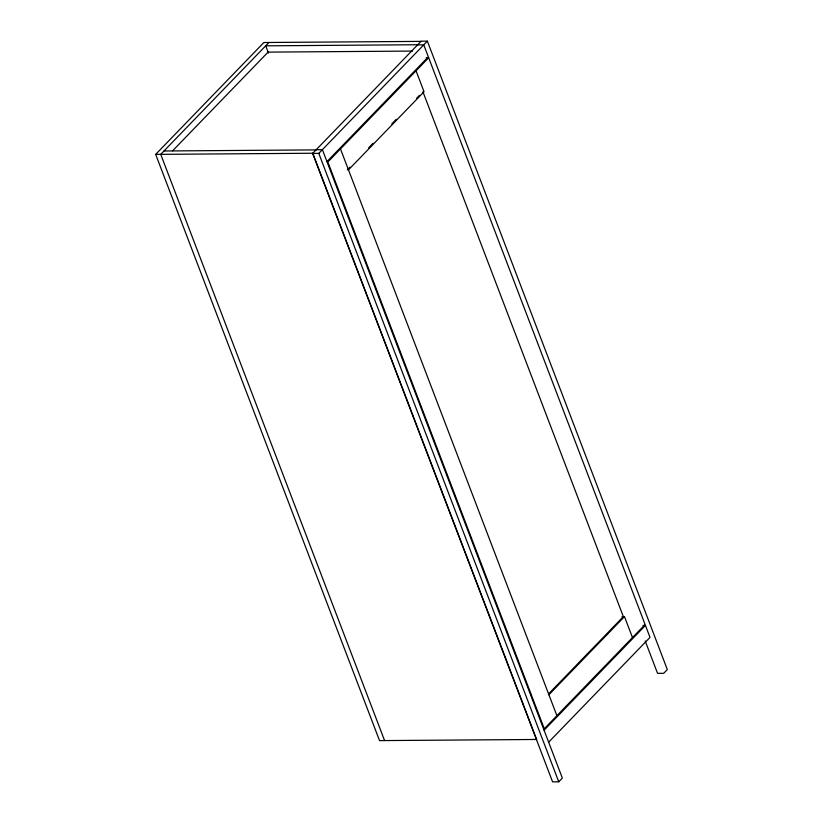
<?xml version="1.0" encoding="UTF-8"?>
<svg xmlns="http://www.w3.org/2000/svg" width="823" height="823" viewBox="0 0 823 823"><rect width="100%" height="100%" fill="white"/><g stroke="black" fill="none" stroke-linecap="round" stroke-linejoin="round"><path stroke-width="1.23" d="M155.67 154.385L312.791 153.243L536.647 739.466L379.526 740.607L155.67 154.385L263.885 42.518L421.006 41.376M268.936 42.477L160.722 154.343L384.578 740.566M172.614 150.815L268.092 52.116L412.498 51.077M316.217 149.704L322.39 149.663L562.356 778.074L558.755 781.809L552.583 781.85L312.617 153.428L421.191 41.191L427.363 41.15L667.33 669.572L663.729 673.296L657.556 673.337L645.191 640.963M312.617 153.428L318.789 153.387L427.363 41.15M326.968 161.627L428.33 56.849L423.752 44.874L417.58 44.926M428.67 57.744L327.842 161.966L544.281 728.736L645.098 624.523L428.67 57.744L426.201 57.764M347.347 169.867L350.012 167.11M368.683 147.811L373.128 143.223M391.799 123.923L396.244 119.325M416.695 98.184L419.36 95.427M348.468 169.867L424.04 91.744L416.047 70.799M548.674 693.83L623.35 616.633L422.919 91.754M548.9 694.746L624.472 616.622L632.476 637.568M544.075 730.196L645.438 625.418L650.016 637.383L548.653 742.171M417.765 44.74L265.685 45.831L268.442 53.042M163.962 150.99L316.042 149.889M622.003 616.643L624.472 616.622M642.969 625.439L645.438 625.418M340.475 148.912L556.904 715.691M318.789 153.387L558.755 781.809"/></g></svg>
